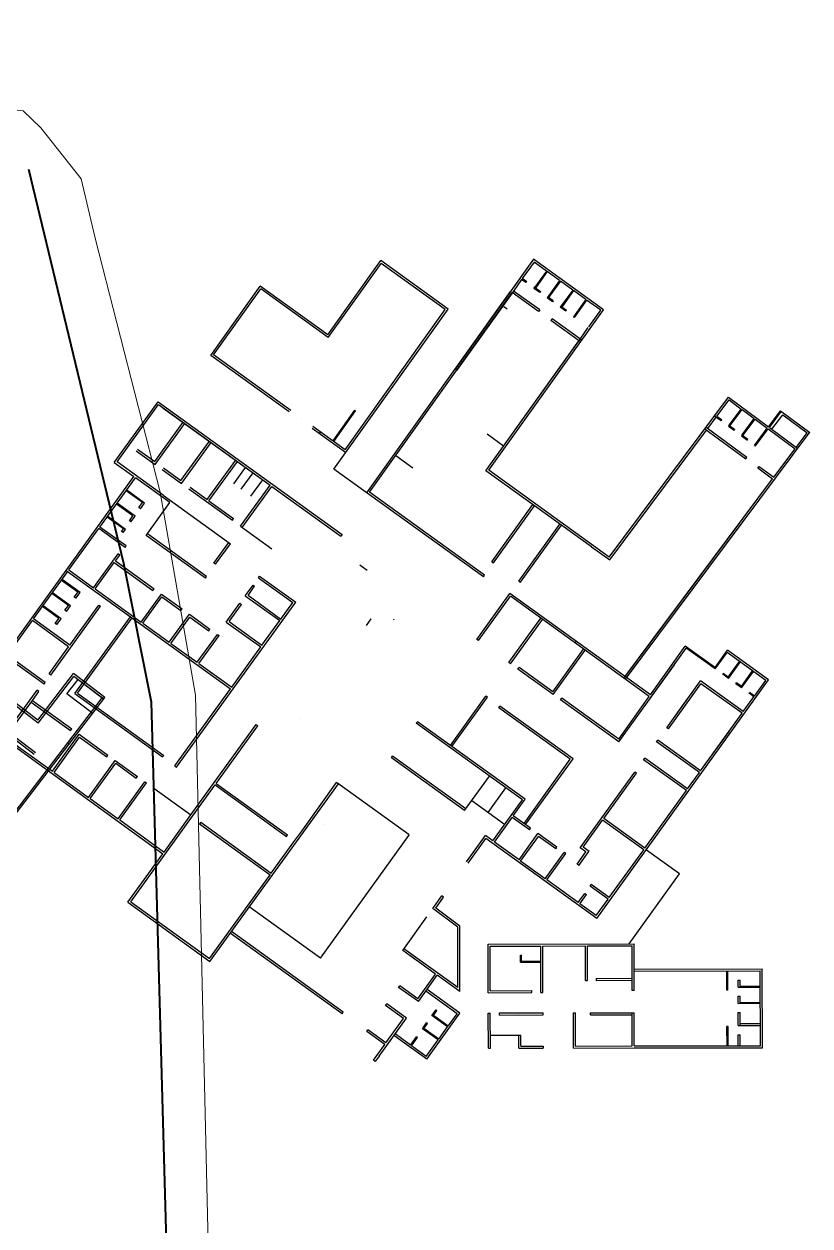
# Model space of a CAD drawing. Header units: metres. Extents: x 141303 to 146299, y 125960 to 127091.
# Drawn here: x 145105.2 to 145182.8, y 126056.8 to 126175.4 of the extents above; entities that cross this region are included whole.
import ezdxf

# ---------------------------------------------------------------- set-up
doc = ezdxf.new("R2010")
doc.units = ezdxf.units.M
doc.header["$MEASUREMENT"] = 0
doc.linetypes.add('ACAD_ISO04W100', pattern=[30, 24, -3, 0, -3])
for name, color, linetype, lineweight in [('NVMI_ROAD', 253, 'Continuous', 20), ('NVMI_SITEBOUNDARY', 255, 'ACAD_ISO04W100', 40), ('NVMI_WALL', 7, 'Continuous', 30)]:
    doc.layers.add(name, color=color, linetype=linetype, lineweight=lineweight)

msp = doc.modelspace()

# ---------------------------------------------------------------- linework, layer by layer
at = {"layer": 'NVMI_ROAD'}
msp.add_lwpolyline([(145085.00881, 126175.40027), (145084.66582, 126170.1022), (145088.07138, 126165.83342), (145100.87533, 126167.29351), (145105.10095, 126166.82052), (145106.85379, 126165.1565), (145110.83108, 126160.12891), (145112.22746, 126154.28129), (145118.63299, 126129.20496), (145122.12633, 126109.16263), (145124.76908, 125993.83555)], dxfattribs=at)
at = {"layer": 'NVMI_SITEBOUNDARY', "linetype": 'ByBlock'}
for p, q in [((145105.65017, 126161.08751), (145112.69134, 126131.85772)), ((145112.69134, 126131.85772), (145115.01592, 126122.20779)), ((145115.01592, 126122.20779), (145117.75448, 126108.49459)), ((145117.75448, 126108.49459), (145120.83396, 125997.71801))]:
    msp.add_line(p, q, dxfattribs=at)
at = {"layer": 'NVMI_WALL'}
for p, q in [((145135.1612, 126144.73993), (145140.39525, 126152.06154)), ((145135.20713, 126144.46028), (145140.44118, 126151.78189)), ((145147.04743, 126147.2668), (145140.39525, 126152.06154)), ((145146.76887, 126147.22105), (145140.44118, 126151.78189)), ((145155.47702, 126152.18038), (145147.71077, 126141.31663)), ((145155.52296, 126151.90074), (145154.35983, 126150.27371)), ((145162.37749, 126147.20669), (145155.47702, 126152.18038)), ((145156.73982, 126151.02365), (145155.52296, 126151.90074)), ((145156.73982, 126151.02365), (145155.51854, 126149.31528)), ((145156.82094, 126150.96518), (145155.65782, 126149.33815)), ((145158.03781, 126150.08809), (145156.82094, 126150.96518)), ((145123.62345, 126142.70053), (145128.50902, 126149.53466)), ((145135.1612, 126144.73993), (145128.50902, 126149.53466)), ((145154.19713, 126150.39002), (145147.71077, 126141.31663)), ((145154.30168, 126150.19236), (145153.48749, 126149.05344)), ((145154.72938, 126149.88408), (145154.30168, 126150.19236)), ((145154.81266, 126149.94732), (145154.35983, 126150.27371)), ((145154.79541, 126149.95976), (145154.72938, 126149.88408)), ((145155.51997, 126149.43751), (145155.50272, 126149.44995)), ((145156.09074, 126148.90285), (145155.51854, 126149.31528)), ((145156.15505, 126148.97976), (145155.65782, 126149.33815)), ((145158.03781, 126150.08809), (145156.81653, 126148.37972)), ((145158.11893, 126150.02962), (145156.95581, 126148.4026)), ((145159.33579, 126149.15253), (145158.11893, 126150.02962)), ((145123.90247, 126142.74692), (145128.55495, 126149.25502)), ((145135.20713, 126144.46028), (145128.55495, 126149.25502)), ((145139.00966, 126129.14514), (145153.20893, 126149.00769)), ((145139.28868, 126129.19153), (145153.37118, 126148.89074)), ((145153.48749, 126149.05344), (145147.87348, 126141.20032)), ((145155.96715, 126147.01963), (145153.37055, 126148.8912)), ((145156.08347, 126147.18233), (145153.48749, 126149.05344)), ((145156.17961, 126149.00914), (145156.09074, 126148.90285)), ((145157.34417, 126147.99941), (145156.81653, 126148.37972)), ((145157.40202, 126148.08097), (145156.95581, 126148.4026)), ((145159.33579, 126149.15253), (145158.11451, 126147.44416)), ((145159.33579, 126149.15253), (145158.17267, 126147.52551)), ((145159.41692, 126149.09406), (145158.25379, 126147.46704)), ((145160.63378, 126148.21698), (145159.4125, 126146.5086)), ((145160.63378, 126148.21698), (145159.41692, 126149.09406)), ((145160.7149, 126148.1585), (145159.49363, 126146.45013)), ((145162.09893, 126147.16093), (145160.7149, 126148.1585)), ((145135.76515, 126131.48467), (145147.04743, 126147.2668)), ((145136.88233, 126133.39134), (145146.76887, 126147.22105)), ((145151.05012, 126131.36148), (145162.37749, 126147.20669)), ((145152.2697, 126147.69385), (145152.25581, 126147.70387)), ((145152.88695, 126147.24896), (145152.54575, 126147.49488)), ((145156.08347, 126147.18233), (145155.96715, 126147.01963)), ((145157.40264, 126148.08185), (145157.34417, 126147.99941)), ((145158.64777, 126147.0598), (145158.11451, 126147.44416)), ((145158.72309, 126147.12878), (145158.25379, 126147.46704)), ((145158.70549, 126147.14073), (145158.64777, 126147.0598)), ((145160.9358, 126145.53391), (145162.09893, 126147.16093)), ((145157.30033, 126146.30524), (145157.18402, 126146.14254)), ((145160.10877, 126144.03445), (145157.18402, 126146.14254)), ((145160.22571, 126144.1967), (145157.30033, 126146.30524)), ((145159.49363, 126146.45013), (145159.4125, 126146.5086)), ((145139.28868, 126129.19153), (145150.33833, 126144.64826)), ((145160.06346, 126144.31364), (145160.87765, 126145.45256)), ((145161.04432, 126145.33243), (145161.0399, 126145.33561)), ((145161.10279, 126145.41355), (145161.09805, 126145.41696)), ((145149.46599, 126143.42799), (145149.46125, 126143.43141)), ((145149.46599, 126143.42799), (145149.46125, 126143.43141)), ((145150.77111, 126131.31509), (145160.06346, 126144.31364)), ((145150.77156, 126131.31572), (145159.94715, 126144.15094)), ((145131.36194, 126137.12377), (145123.6239, 126142.70116)), ((145131.52025, 126137.2562), (145123.90247, 126142.74692)), ((145149.40783, 126143.34664), (145149.40278, 126143.35029)), ((145148.47734, 126142.04502), (145148.46723, 126142.05231)), ((145148.53549, 126142.12637), (145148.5257, 126142.13343)), ((145141.56009, 126139.88122), (145141.53482, 126139.89944)), ((145141.67703, 126140.04347), (145141.65113, 126140.06214)), ((145114.09418, 126132.14375), (145118.41785, 126138.12372)), ((145114.37343, 126132.18864), (145118.46291, 126137.8447)), ((145118.41785, 126138.12372), (145136.58907, 126125.02634)), ((145118.46291, 126137.8447), (145129.49573, 126129.89251)), ((145118.94104, 126137.50008), (145129.49573, 126129.89251)), ((145162.94192, 126122.79015), (145174.72354, 126138.57952)), ((145173.56861, 126136.69729), (145174.76469, 126138.30024)), ((145174.59235, 126138.42779), (145174.60393, 126138.41922)), ((145174.71133, 126138.58855), (145178.67272, 126135.65661)), ((145174.76469, 126138.30024), (145175.97039, 126137.40787)), ((145132.61546, 126136.4668), (145132.61441, 126136.46756)), ((145135.68731, 126134.2727), (145137.83909, 126137.2827)), ((145135.76866, 126134.21455), (145137.92044, 126137.22454)), ((145137.92044, 126137.22454), (145137.83909, 126137.2827)), ((145172.67155, 126135.49508), (145173.50881, 126136.61714)), ((145173.34304, 126136.73983), (145173.98016, 126136.26827)), ((145173.40253, 126136.82021), (145173.40785, 126136.81627)), ((145173.56861, 126136.69729), (145174.03913, 126136.34904)), ((145174.03913, 126136.34904), (145173.98016, 126136.26827)), ((145174.77431, 126135.80492), (145175.97039, 126137.40787)), ((145174.85469, 126135.74542), (145176.05077, 126137.34837)), ((145176.05077, 126137.34837), (145177.25646, 126136.456)), ((145176.06038, 126134.85305), (145177.25646, 126136.456)), ((145176.14076, 126134.79356), (145177.33684, 126136.39651)), ((145177.33684, 126136.39651), (145178.54254, 126135.50414)), ((145178.67272, 126135.65661), (145179.85777, 126137.24478)), ((145178.7531, 126135.59712), (145179.93815, 126137.18529)), ((145178.99506, 126135.40962), (145180.06455, 126136.84292)), ((145179.85777, 126137.24478), (145182.75005, 126135.10412)), ((145180.06455, 126136.84292), (145182.47594, 126135.05817)), ((145118.09357, 126132.2137), (145120.9058, 126136.10324)), ((145118.13846, 126131.93444), (145121.06788, 126135.98606)), ((145121.62673, 126135.56429), (145121.63514, 126135.57592)), ((145136.92827, 126133.11169), (145133.63097, 126135.48831)), ((145136.88233, 126133.39134), (145133.70824, 126135.67915)), ((145134.3255, 126134.97331), (145134.44861, 126135.14551)), ((145162.99673, 126122.52918), (145172.55194, 126135.33478)), ((145164.55742, 126110.73188), (145182.74574, 126135.10731)), ((145172.39118, 126135.45376), (145176.41017, 126132.47919)), ((145172.51016, 126135.61452), (145176.52978, 126132.63948)), ((145174.77431, 126135.80492), (145174.7145, 126135.72477)), ((145174.7145, 126135.72477), (145175.28018, 126135.30609)), ((145174.72298, 126135.8429), (145174.77431, 126135.80492)), ((145174.85469, 126135.74542), (145175.3283, 126135.39489)), ((145175.3283, 126135.39489), (145175.26879, 126135.31452)), ((145177.28666, 126133.82104), (145178.54254, 126135.50414)), ((145177.36704, 126133.76155), (145178.62292, 126135.44465)), ((145178.62292, 126135.44465), (145181.28032, 126133.47782)), ((145178.7531, 126135.59712), (145181.56069, 126133.51913)), ((145120.68675, 126130.33876), (145123.49899, 126134.2283)), ((145120.73164, 126130.0595), (145123.66106, 126134.11112)), ((145152.51624, 126133.75626), (145150.89376, 126134.92571)), ((145176.06038, 126134.85305), (145176.00058, 126134.7729)), ((145176.00058, 126134.7729), (145176.58005, 126134.34402)), ((145176.01068, 126134.88983), (145176.06038, 126134.85305)), ((145176.14076, 126134.79356), (145176.62743, 126134.43336)), ((145176.62743, 126134.43336), (145176.56357, 126134.35755)), ((145177.31055, 126133.92777), (145177.34646, 126133.90119)), ((145181.39947, 126133.61552), (145182.47594, 126135.05817)), ((145116.2746, 126133.28205), (145118.13846, 126131.93444)), ((145116.39179, 126133.44413), (145118.09357, 126132.2137)), ((145124.38494, 126133.57625), (145124.3904, 126133.58379)), ((145135.8732, 126133.8712), (145135.87366, 126133.87183)), ((145143.57059, 126131.57526), (145141.88336, 126132.79138)), ((145177.28666, 126133.82104), (145177.36704, 126133.76155)), ((145179.18718, 126130.67266), (145181.28032, 126133.47782)), ((145114.09418, 126132.14375), (145116.03907, 126130.73755)), ((145118.91151, 126128.9075), (145114.37343, 126132.18864)), ((145118.95765, 126131.58894), (145120.68675, 126130.33876)), ((145123.27993, 126128.46382), (145126.09217, 126132.35337)), ((145123.27993, 126128.46382), (145126.09217, 126132.35337)), ((145123.44201, 126128.34664), (145126.25425, 126132.23618)), ((145125.89018, 126130.02593), (145127.06462, 126131.65026)), ((145176.41017, 126132.47919), (145176.52978, 126132.63948)), ((145177.61237, 126131.58213), (145177.73548, 126131.74711)), ((145177.61587, 126131.58681), (145179.06757, 126130.51236)), ((145177.73548, 126131.74711), (145179.18718, 126130.67266)), ((145109.34954, 126121.48542), (145116.03907, 126130.73755)), ((145112.68943, 126125.7634), (145116.20494, 126130.62562)), ((145119.59481, 126128.17466), (145116.20494, 126130.62562)), ((145117.812, 126129.46368), (145116.20494, 126130.62562)), ((145118.84047, 126131.42687), (145120.73164, 126130.0595)), ((145126.62029, 126129.49968), (145127.79395, 126131.12294)), ((145127.59378, 126128.79802), (145128.76639, 126130.41984)), ((145150.52975, 126120.84269), (145135.76515, 126131.48467)), ((145140.29018, 126130.93504), (145140.28955, 126130.9355)), ((145161.1996, 126123.79944), (145150.77156, 126131.31572)), ((145162.94192, 126122.79015), (145151.05012, 126131.36148)), ((145164.39443, 126110.84787), (145179.06757, 126130.51236)), ((145116.87645, 126128.1657), (145115.26748, 126129.32903)), ((145117.09699, 126128.12964), (145115.32607, 126129.41007)), ((145121.46097, 126129.53218), (145125.75594, 126126.42681)), ((145121.57816, 126129.69425), (145123.27993, 126128.46382)), ((145126.56631, 126125.84089), (145129.49573, 126129.89251)), ((145126.72838, 126125.72371), (145129.65798, 126129.77557)), ((145129.65798, 126129.77557), (145136.47212, 126124.86409)), ((145137.38265, 126130.30825), (145137.38763, 126130.31522)), ((145150.64606, 126121.0054), (145139.28868, 126129.19153)), ((145115.94089, 126126.86773), (145114.33001, 126128.03244)), ((145116.16144, 126126.83167), (145114.3886, 126128.11348)), ((145116.52561, 126127.67896), (145116.87645, 126128.1657)), ((145116.68769, 126127.56178), (145117.09699, 126128.12964)), ((145117.25593, 126124.92972), (145119.59654, 126128.17706)), ((145118.91151, 126128.9075), (145125.55654, 126124.10297)), ((145123.44201, 126128.34664), (145125.87312, 126126.58888)), ((145151.3557, 126122.34198), (145155.39027, 126127.98571)), ((145115.22589, 126125.53369), (145113.45113, 126126.81688)), ((145115.59006, 126126.38098), (145115.94089, 126126.86773)), ((145115.75214, 126126.2638), (145116.16144, 126126.83167)), ((145116.68877, 126127.561), (145116.52561, 126127.67896)), ((145127.44501, 126127.05621), (145127.44921, 126127.05319)), ((145132.57843, 126127.67057), (145136.47212, 126124.86409)), ((145151.5184, 126122.22567), (145155.55297, 126127.86939)), ((145109.62897, 126121.53055), (145112.57225, 126125.60133)), ((145115.16544, 126123.72639), (145112.57225, 126125.60133)), ((145115.27033, 126123.89735), (145112.68943, 126125.7634)), ((145115.00534, 126125.56975), (145113.39254, 126126.73585)), ((145115.75322, 126126.26302), (145115.59006, 126126.38098)), ((145125.75594, 126126.42681), (145125.87312, 126126.58888)), ((145126.56631, 126125.84089), (145129.64571, 126123.6144)), ((145143.43069, 126126.20557), (145143.43092, 126126.2059)), ((145154.02129, 126120.42563), (145158.07589, 126126.05094)), ((145154.18354, 126120.30868), (145158.23813, 126125.93399)), ((145164.4664, 126110.94433), (145175.82917, 126126.17236)), ((145114.82993, 126125.32638), (145115.00534, 126125.56975)), ((145114.992, 126125.20919), (145114.82993, 126125.32638)), ((145114.992, 126125.20919), (145115.22589, 126125.53369)), ((145123.09949, 126120.70468), (145117.25593, 126124.92972)), ((145123.21668, 126120.86675), (145117.37288, 126125.09196)), ((145136.58907, 126125.02634), (145136.47212, 126124.86409)), ((145115.16544, 126123.72639), (145115.2714, 126123.87295)), ((145123.93348, 126122.19949), (145125.39447, 126124.22015)), ((145124.09555, 126122.08231), (145125.55654, 126124.10297)), ((145161.1996, 126123.79944), (145162.99673, 126122.52918)), ((145112.06268, 126119.77639), (145114.47604, 126123.11424)), ((145112.22493, 126119.65944), (145114.09987, 126122.25263)), ((145114.09987, 126122.25263), (145117.91268, 126119.50445)), ((145114.21681, 126122.41488), (145118.02986, 126119.66652)), ((145114.21705, 126122.4147), (145114.63811, 126122.99706)), ((145114.63811, 126122.99706), (145114.47604, 126123.11424)), ((145124.09555, 126122.08231), (145123.93348, 126122.19949)), ((145147.71744, 126123.099), (145147.72559, 126123.1104)), ((145148.9377, 126122.22667), (145148.94245, 126122.23332)), ((145149.01905, 126122.16851), (145149.02358, 126122.17484)), ((145151.3557, 126122.34198), (145151.5184, 126122.22567)), ((145099.37328, 126107.64442), (145109.34954, 126121.48542)), ((145106.13916, 126116.68931), (145109.51179, 126121.36847)), ((145109.34954, 126121.48542), (145125.57427, 126109.79102)), ((145109.62897, 126121.53055), (145112.06268, 126119.77639)), ((145123.09949, 126120.70468), (145123.21668, 126120.86675)), ((145128.31923, 126120.75574), (145128.43641, 126120.91781)), ((145128.43641, 126120.91781), (145132.00585, 126118.34504)), ((145139.07041, 126121.45965), (145138.34389, 126121.98331)), ((145150.15796, 126121.35433), (145150.15932, 126121.35623)), ((145150.52975, 126120.84269), (145150.64606, 126121.0054)), ((145110.50809, 126119.33029), (145108.89298, 126120.49805)), ((145110.72863, 126119.29423), (145108.95157, 126120.57909)), ((145112.22493, 126119.65944), (145116.76785, 126116.38501)), ((145117.91268, 126119.50445), (145118.03064, 126119.6676)), ((145127.0302, 126118.97292), (145127.7919, 126120.0264)), ((145127.71978, 126119.58531), (145127.95415, 126119.90946)), ((145127.7919, 126120.0264), (145127.95415, 126119.90946)), ((145128.31923, 126120.75574), (145131.71814, 126118.30588)), ((145154.02129, 126120.42563), (145154.18354, 126120.30868)), ((145109.57253, 126118.03231), (145107.95551, 126119.20146)), ((145109.79308, 126117.99625), (145108.0141, 126119.2825)), ((145110.14419, 126118.82541), (145110.56656, 126119.41141)), ((145110.32041, 126118.72558), (145110.15725, 126118.84354)), ((145110.31933, 126118.72636), (145110.72863, 126119.29423)), ((145112.90494, 126118.89318), (145112.92153, 126118.91619)), ((145116.76785, 126116.38501), (145118.75998, 126119.14027)), ((145116.9301, 126116.26807), (145118.80504, 126118.86125)), ((145118.75998, 126119.14027), (145120.78807, 126117.67847)), ((145118.80504, 126118.86125), (145120.67088, 126117.5164)), ((145127.0302, 126118.97292), (145130.43176, 126116.52116)), ((145127.3058, 126119.02082), (145130.5487, 126116.68341)), ((145127.30964, 126119.01805), (145127.71978, 126119.58531)), ((145131.8436, 126118.46199), (145131.84378, 126118.46223)), ((145149.8679, 126114.66323), (145153.14233, 126119.20615)), ((145150.03205, 126114.54893), (145153.18763, 126118.92696)), ((145167.01382, 126109.2079), (145153.14233, 126119.20615)), ((145166.89751, 126109.0452), (145153.18763, 126118.92696)), ((145108.63698, 126116.73433), (145107.01804, 126117.90487)), ((145108.85753, 126116.69827), (145107.07663, 126117.9859)), ((145107.82669, 126111.15017), (145112.73362, 126117.93683)), ((145109.2217, 126117.54556), (145109.57253, 126118.03231)), ((145109.38485, 126117.4276), (145109.2217, 126117.54556)), ((145109.38378, 126117.42838), (145109.79308, 126117.99625)), ((145109.71533, 126114.10365), (145112.57246, 126118.053)), ((145112.57246, 126118.053), (145112.7347, 126117.93605)), ((145120.23974, 126102.07161), (145132.00585, 126118.34504)), ((145120.67088, 126117.5164), (145120.78885, 126117.67955)), ((145125.15526, 126116.37973), (145126.50288, 126118.24359)), ((145125.4347, 126116.42486), (145126.66512, 126118.12664)), ((145126.50288, 126118.24359), (145126.66512, 126118.12664)), ((145130.5487, 126116.68341), (145131.71814, 126118.30588)), ((145106.5581, 126106.70119), (145093.41786, 126116.71941)), ((145106.5955, 126106.42117), (145093.45255, 126116.44146)), ((145103.56639, 126113.11987), (145106.02222, 126116.52706)), ((145109.59815, 126113.94157), (145106.02222, 126116.52706)), ((145109.71533, 126114.10365), (145106.13916, 126116.68931)), ((145108.28615, 126116.24759), (145108.63698, 126116.73433)), ((145108.44822, 126116.1304), (145108.28615, 126116.24759)), ((145108.44822, 126116.1304), (145108.85753, 126116.69827)), ((145110.20861, 126109.32437), (145115.69076, 126116.90661)), ((145110.48787, 126109.36926), (145115.85284, 126116.78943)), ((145116.9301, 126116.26807), (145119.52606, 126114.39696)), ((145119.52606, 126114.39696), (145121.51818, 126117.15222)), ((145119.6883, 126114.28002), (145121.56325, 126116.87321)), ((145121.51818, 126117.15222), (145123.54627, 126115.69042)), ((145121.56325, 126116.87321), (145123.42909, 126115.52835)), ((145125.15526, 126116.37973), (145128.56066, 126113.92521)), ((145125.4347, 126116.42486), (145128.6776, 126114.08745)), ((145128.6776, 126114.08745), (145130.43176, 126116.52116)), ((145138.98607, 126116.05217), (145139.45844, 126116.7055)), ((145141.72774, 126116.5995), (145141.65471, 126116.65213)), ((145153.03798, 126112.38232), (145156.19356, 126116.76035)), ((145153.20023, 126112.26538), (145156.35581, 126116.64341)), ((145122.28426, 126112.40891), (145124.27639, 126115.16418)), ((145122.44651, 126112.29197), (145124.43863, 126115.04723)), ((145123.42909, 126115.52835), (145123.54705, 126115.6915)), ((145124.27639, 126115.16418), (145124.43863, 126115.04723)), ((145106.20055, 126103.32708), (145091.77337, 126114.32647)), ((145106.32233, 126103.48573), (145091.89776, 126114.48314)), ((145107.66462, 126111.26735), (145109.59815, 126113.94157)), ((145119.6883, 126114.28002), (145122.28426, 126112.40891)), ((145125.6917, 126109.95292), (145128.56066, 126113.92521)), ((145150.03205, 126114.54893), (145149.8698, 126114.66587)), ((145157.37335, 126109.50403), (145160.41199, 126113.71981)), ((145159.59571, 126114.30816), (145159.71203, 126114.47087)), ((145159.59571, 126114.30816), (145159.71203, 126114.47087)), ((145167.01382, 126109.2079), (145170.44665, 126114.00989)), ((145167.05976, 126108.92826), (145170.55074, 126113.81159)), ((145173.46749, 126111.83253), (145170.44665, 126114.00989)), ((145173.40902, 126111.75141), (145170.55074, 126113.81159)), ((145107.18218, 126110.25876), (145103.44945, 126112.95762)), ((145107.29937, 126110.42083), (145103.56639, 126113.11987)), ((145121.29219, 126112.87744), (145121.30879, 126112.90039)), ((145157.41866, 126109.22484), (145160.57423, 126113.60287)), ((145173.38637, 126111.891), (145174.61428, 126113.5946)), ((145173.40902, 126111.75141), (145174.57846, 126113.37388)), ((145178.39127, 126110.6257), (145174.57846, 126113.37388)), ((145178.67046, 126110.671), (145174.61428, 126113.5946)), ((145122.44651, 126112.29197), (145125.6917, 126109.95292)), ((145153.20023, 126112.26538), (145153.03798, 126112.38232)), ((145153.93034, 126111.73913), (145154.04729, 126111.90138)), ((145157.41866, 126109.22484), (145153.93034, 126111.73913)), ((145157.37335, 126109.50403), (145154.04729, 126111.90138)), ((145163.90418, 126104.55023), (145169.39864, 126112.1732)), ((145173.40902, 126111.75141), (145173.0034, 126112.04377)), ((145173.46749, 126111.83253), (145173.06188, 126112.12489)), ((145174.68435, 126110.95545), (145175.79531, 126112.4968)), ((145174.707, 126110.81585), (145175.87644, 126112.43833)), ((145175.98233, 126110.0199), (145177.09329, 126111.56125)), ((145176.00498, 126109.8803), (145177.17442, 126111.50277)), ((145106.5581, 126106.70119), (145110.08597, 126111.30552)), ((145106.5955, 126106.42117), (145110.12308, 126111.02512)), ((145107.18218, 126110.25876), (145107.29937, 126110.42083)), ((145107.82669, 126111.15017), (145107.66462, 126111.26735)), ((145109.42594, 126109.29316), (145110.52508, 126110.72768)), ((145113.1873, 126108.94044), (145110.08568, 126111.30514)), ((145113.06565, 126108.78168), (145110.12308, 126111.02512)), ((145113.05491, 126108.78987), (145110.12308, 126111.02512)), ((145110.44852, 126110.60632), (145110.45582, 126110.61544)), ((145124.21264, 126110.77244), (145124.22612, 126110.79109)), ((145124.35742, 126110.6681), (145124.35872, 126110.66989)), ((145161.71198, 126087.14291), (145178.67046, 126110.671)), ((145168.61639, 126105.95725), (145171.77387, 126110.33792)), ((145168.77863, 126105.8403), (145171.99459, 126110.3021)), ((145171.77387, 126110.33792), (145171.95416, 126110.58806)), ((145171.77387, 126110.33792), (145171.95416, 126110.58806)), ((145176.16771, 126107.54075), (145171.94929, 126110.58129)), ((145176.05077, 126107.3785), (145171.99459, 126110.3021)), ((145174.13913, 126111.22516), (145174.19761, 126111.30628)), ((145174.707, 126110.81585), (145174.13913, 126111.22516)), ((145174.707, 126110.81585), (145174.13913, 126111.22516)), ((145174.68435, 126110.95545), (145174.19761, 126111.30628)), ((145174.68435, 126110.95545), (145174.19761, 126111.30628)), ((145175.43711, 126110.28961), (145175.49558, 126110.37073)), ((145176.00498, 126109.8803), (145175.43711, 126110.28961)), ((145176.00498, 126109.8803), (145175.43711, 126110.28961)), ((145175.98233, 126110.0199), (145175.49558, 126110.37073)), ((145175.98233, 126110.0199), (145175.49558, 126110.37073)), ((145177.2803, 126109.08435), (145178.39127, 126110.6257)), ((145103.21518, 126105.11343), (145106.49278, 126109.64661)), ((145106.01974, 126108.65102), (145106.65486, 126109.52943)), ((145106.65486, 126109.52943), (145106.49278, 126109.64661)), ((145111.97432, 126107.35025), (145109.42594, 126109.29316)), ((145110.20861, 126109.32437), (145118.86211, 126103.06767)), ((145110.48787, 126109.36926), (145118.9793, 126103.22974)), ((145120.07767, 126102.18879), (145125.57427, 126109.79102)), ((145147.26565, 126104.212), (145150.77396, 126109.07941)), ((145150.93621, 126108.96247), (145150.77396, 126109.07941)), ((145163.87529, 126104.81759), (145166.89751, 126109.0452)), ((145176.16771, 126107.54075), (145177.22183, 126109.00322)), ((145176.73509, 126109.35406), (145176.79356, 126109.43518)), ((145177.22183, 126109.00322), (145176.73509, 126109.35406)), ((145177.22183, 126109.00322), (145176.73509, 126109.35406)), ((145177.2803, 126109.08435), (145176.79356, 126109.43518)), ((145102.79395, 126095.70498), (145112.90643, 126108.90308)), ((145102.9527, 126095.58333), (145113.1873, 126108.94044)), ((145103.37725, 126104.99625), (145106.01974, 126108.65102)), ((145105.90256, 126108.48894), (145106.95604, 126107.72725)), ((145105.90256, 126108.48894), (145109.79234, 126105.67653)), ((145106.01974, 126108.65102), (145109.90952, 126105.83861)), ((145147.42789, 126104.09505), (145150.93621, 126108.96247)), ((145152.03612, 126107.92314), (145152.15306, 126108.08539)), ((145159.09387, 126102.83608), (145152.03612, 126107.92314)), ((145159.37306, 126102.88138), (145152.15306, 126108.08539)), ((145158.14877, 126108.69859), (145158.26571, 126108.86084)), ((145163.90418, 126104.55023), (145158.14877, 126108.69859)), ((145160.78054, 126107.04821), (145158.26571, 126108.86084)), ((145168.61639, 126105.95725), (145170.6629, 126108.79657)), ((145168.61639, 126105.95725), (145170.6629, 126108.79657)), ((145099.37328, 126107.64442), (145118.90021, 126093.52595)), ((145132.35988, 126106.88763), (145132.36334, 126106.89242)), ((145163.87529, 126104.81759), (145160.78054, 126107.04821)), ((145165.73692, 126107.42037), (145165.73566, 126107.42128)), ((145171.95773, 126101.69985), (145176.05077, 126107.3785)), ((145171.95773, 126101.69985), (145176.05077, 126107.3785)), ((145109.79234, 126105.67653), (145109.90952, 126105.83861)), ((145121.65989, 126097.34279), (145128.10823, 126106.26135)), ((145124.16529, 126100.46661), (145128.27048, 126106.1444)), ((145128.10823, 126106.26135), (145128.27048, 126106.1444)), ((145144.0207, 126106.55087), (145143.90376, 126106.38863)), ((145154.36867, 126098.84577), (145143.90376, 126106.38863)), ((145154.64786, 126098.89107), (145144.0207, 126106.55087)), ((145168.77863, 126105.8403), (145168.61639, 126105.95725)), ((145171.95773, 126101.69985), (145174.76439, 126105.59378)), ((145171.95773, 126101.69985), (145174.76439, 126105.59378)), ((145103.37725, 126104.99625), (145107.99636, 126101.65651)), ((145107.99636, 126101.65651), (145110.63885, 126105.31128)), ((145108.15844, 126101.53933), (145110.68374, 126105.03202)), ((145109.65965, 126104.33653), (145109.50049, 126104.45788)), ((145110.63885, 126105.31128), (145113.47515, 126103.26057)), ((145110.68374, 126105.03202), (145113.35797, 126103.09849)), ((145167.62236, 126104.57815), (145167.73931, 126104.74039)), ((145167.62236, 126104.57815), (145167.73931, 126104.74039)), ((145167.62236, 126104.57815), (145167.73931, 126104.74039)), ((145171.84079, 126101.5376), (145167.62236, 126104.57815)), ((145171.95773, 126101.69985), (145167.73931, 126104.74039)), ((145113.35797, 126103.09849), (145113.47515, 126103.26057)), ((145118.86211, 126103.06767), (145118.9793, 126103.22974)), ((145141.44794, 126102.98143), (145141.56489, 126103.14368)), ((145148.78488, 126097.93968), (145141.56488, 126103.14368)), ((145111.56199, 126099.07847), (145114.20448, 126102.73324)), ((145111.72407, 126098.96129), (145114.24937, 126102.45398)), ((145114.20448, 126102.73324), (145116.39248, 126101.15126)), ((145114.24937, 126102.45398), (145116.2753, 126100.98919)), ((145120.07767, 126102.18879), (145120.23974, 126102.07161)), ((145148.66794, 126097.77743), (145141.44794, 126102.98144)), ((145154.53306, 126096.50844), (145159.09387, 126102.83608)), ((145154.69531, 126096.3915), (145159.37306, 126102.88138)), ((145166.33598, 126102.79343), (145166.45293, 126102.95567)), ((145166.33598, 126102.79343), (145166.45293, 126102.95567)), ((145166.33598, 126102.79343), (145166.45293, 126102.95567)), ((145170.55441, 126099.75289), (145166.33598, 126102.79343)), ((145170.67135, 126099.91513), (145166.45293, 126102.95567)), ((145108.15844, 126101.53933), (145111.56199, 126099.07847)), ((145116.2753, 126100.98919), (145116.39248, 126101.15126)), ((145148.66794, 126097.77743), (145151.12376, 126101.18462)), ((145160.07948, 126094.11321), (145165.4589, 126101.57657)), ((145160.07948, 126094.11321), (145165.4589, 126101.57657)), ((145160.07948, 126094.11321), (145165.4589, 126101.57657)), ((145162.40519, 126096.99783), (145165.62115, 126101.45963)), ((145165.62115, 126101.45963), (145165.4589, 126101.57657)), ((145170.67135, 126099.91513), (145171.84079, 126101.5376)), ((145170.67135, 126099.91513), (145171.84079, 126101.5376)), ((145170.67135, 126099.91513), (145171.84079, 126101.5376)), ((145114.47932, 126096.96917), (145117.12182, 126100.62394)), ((145114.6414, 126096.85198), (145117.28924, 126100.51415)), ((145117.12182, 126100.62394), (145117.28389, 126100.50675)), ((145118.01322, 126099.97943), (145118.01857, 126099.98682)), ((145118.01322, 126099.97943), (145121.65989, 126097.34279)), ((145121.82196, 126097.22561), (145124.04811, 126100.30454)), ((145123.5401, 126082.88984), (145136.21404, 126100.41887)), ((145124.04811, 126100.30454), (145131.09178, 126095.21178)), ((145124.16529, 126100.46661), (145131.20896, 126095.37386)), ((145132.5957, 126095.75577), (145136.02608, 126100.55435)), ((145143.21375, 126095.37365), (145136.02608, 126100.55435)), ((145143.21375, 126095.37365), (145136.02608, 126100.55435)), ((145143.21375, 126095.37365), (145136.02608, 126100.55435)), ((145143.21375, 126095.37365), (145136.02608, 126100.55435)), ((145150.99204, 126097.5815), (145152.7462, 126100.01521)), ((145166.46137, 126094.07424), (145170.55441, 126099.75289)), ((145166.46137, 126094.07424), (145170.55441, 126099.75289)), ((145166.46137, 126094.07424), (145170.55441, 126099.75289)), ((145111.72407, 126098.96129), (145114.47932, 126096.96917)), ((145152.61451, 126096.41206), (145149.3696, 126098.75092)), ((145151.44508, 126094.78959), (145154.36867, 126098.84577)), ((145153.47842, 126097.2686), (145154.64786, 126098.89107)), ((145115.72221, 126088.78918), (145121.81161, 126097.21129)), ((145119.0174, 126093.68802), (145121.65989, 126097.34279)), ((145134.2814, 126098.11381), (145134.27193, 126098.12064)), ((145151.60732, 126094.67264), (145153.36148, 126097.10635)), ((145155.0651, 126095.87842), (145153.36148, 126097.10635)), ((145155.18205, 126096.04067), (145153.47842, 126097.2686)), ((145114.6414, 126096.85198), (145119.0174, 126093.68802)), ((145122.63209, 126096.64249), (145122.51515, 126096.47762)), ((145122.51515, 126096.47762), (145129.47778, 126091.44346)), ((145122.63233, 126096.63969), (145129.59497, 126091.60553)), ((145134.88119, 126096.4263), (145134.87639, 126096.42976)), ((145152.61451, 126096.41206), (145151.90128, 126096.92614)), ((145155.0651, 126095.87842), (145155.18205, 126096.04067)), ((145160.35868, 126094.15851), (145162.28825, 126096.83559)), ((145166.34443, 126093.91199), (145162.28825, 126096.83559)), ((145166.46137, 126094.07424), (145162.40519, 126096.99783)), ((145131.09178, 126095.21178), (145131.20896, 126095.37386)), ((145131.82111, 126094.68446), (145132.5957, 126095.75577)), ((145134.44296, 126083.20511, 310.93503), (145143.16802, 126095.3102, 310.93503)), ((145143.16802, 126095.3102, 310.93503), (145143.21375, 126095.37365, 310.93503)), ((145148.86074, 126092.70772), (145150.73184, 126095.30367)), ((145149.02298, 126092.59078), (145150.77714, 126095.02448)), ((145151.44508, 126094.78959), (145150.73184, 126095.30367)), ((145161.71198, 126087.14291), (145150.77714, 126095.02448)), ((145154.04106, 126092.91847), (145155.91216, 126095.51442)), ((145154.2033, 126092.80152), (145155.95746, 126095.23523)), ((145157.778, 126094.16957), (145155.91216, 126095.51442)), ((145157.66106, 126094.00732), (145155.95746, 126095.23523)), ((145129.59497, 126091.60553), (145131.82111, 126094.68446)), ((145131.33631, 126094.04778), (145131.35238, 126094.03616)), ((145154.04106, 126092.91847), (145151.60732, 126094.67264)), ((145156.63701, 126091.04736), (145158.50811, 126093.64332)), ((145157.66106, 126094.00732), (145157.778, 126094.16957)), ((145158.67036, 126093.52637), (145158.50811, 126093.64332)), ((145159.77027, 126092.48705), (145160.64735, 126093.7039)), ((145159.93252, 126092.3701), (145160.92048, 126093.7408)), ((145160.64735, 126093.7039), (145160.07948, 126094.11321)), ((145160.95947, 126093.72547), (145160.35868, 126094.15851)), ((145162.95306, 126089.20682), (145166.34443, 126093.91199)), ((145162.95306, 126089.20682), (145166.34443, 126093.91199)), ((145162.95306, 126089.20682), (145166.34443, 126093.91199)), ((145169.87565, 126091.53787), (145166.63071, 126093.87675)), ((145115.44295, 126088.74429), (145118.90021, 126093.52595)), ((145156.63701, 126091.04736), (145154.2033, 126092.80152)), ((145156.79926, 126090.93042), (145158.67036, 126093.52637)), ((145159.93252, 126092.3701), (145159.77027, 126092.48705)), ((145123.49521, 126083.1691), (145129.47778, 126091.44346)), ((145164.89649, 126084.62982), (145169.87565, 126091.53787)), ((145159.88195, 126088.70849), (145156.79926, 126090.93042)), ((145161.05139, 126090.33096), (145161.16834, 126090.49321)), ((145162.83611, 126089.04458), (145161.05139, 126090.33096)), ((145162.95306, 126089.20682), (145161.16834, 126090.49321)), ((145145.54325, 126088.10507), (145146.44046, 126089.34985)), ((145145.82038, 126088.14751), (145146.60271, 126089.2329)), ((145146.60271, 126089.2329), (145146.44046, 126089.34985)), ((145159.88195, 126088.70849), (145160.52515, 126089.60085)), ((145160.0442, 126088.59154), (145160.68739, 126089.4839)), ((145160.52515, 126089.60085), (145160.68739, 126089.4839)), ((145161.66667, 126087.4221), (145162.83611, 126089.04458)), ((145161.66667, 126087.4221), (145162.83611, 126089.04458)), ((145161.66667, 126087.4221), (145162.83611, 126089.04458)), ((145115.44295, 126088.74429), (145123.5401, 126082.88984)), ((145115.72221, 126088.78918), (145123.49521, 126083.1691)), ((145127.062, 126088.11764), (145127.06931, 126088.11236)), ((145127.26301, 126088.38025), (145127.25529, 126088.38581)), ((145134.44296, 126083.20511), (145127.42526, 126088.26331)), ((145147.99146, 126086.27337), (145145.54325, 126088.10507)), ((145148.19124, 126086.37368), (145145.82038, 126088.14751)), ((145161.66667, 126087.4221), (145160.0442, 126088.59154)), ((145142.57064, 126083.98088), (145144.95844, 126087.2937)), ((145125.143, 126085.44812), (145125.13963, 126085.45055)), ((145136.57924, 126077.72073), (145125.55415, 126085.66735)), ((145136.69619, 126077.88298), (145125.6711, 126085.8296)), ((145148.00436, 126080.31092), (145147.99146, 126086.27337)), ((145148.20521, 126079.91961), (145148.19124, 126086.37368)), ((145148.00436, 126080.31092), (145142.68758, 126084.14313)), ((145150.99509, 126084.59974), (145165.39505, 126084.6309)), ((145150.99509, 126084.59974), (145165.39505, 126084.6309)), ((145151.00547, 126079.79975), (145150.99509, 126084.59974)), ((145151.19552, 126084.40017), (145156.19551, 126084.41099)), ((145151.20504, 126080.00018), (145151.19552, 126084.40017)), ((145156.20546, 126079.811), (145156.19551, 126084.41099)), ((145156.39551, 126084.41142), (145160.5955, 126084.42051)), ((145156.40546, 126079.81143), (145156.39551, 126084.41142)), ((145160.60286, 126081.02052), (145160.5955, 126084.42051)), ((145160.7955, 126084.42094), (145165.19549, 126084.43046)), ((145160.80285, 126081.02095), (145160.7955, 126084.42094)), ((145165.20501, 126080.03047), (145165.19549, 126084.43046)), ((145165.40501, 126080.03091), (145165.39505, 126084.6309)), ((145144.03086, 126082.92838), (145142.57064, 126083.98088)), ((145145.81558, 126081.642), (145143.37455, 126083.40144)), ((145154.19746, 126083.50667), (145154.29746, 126083.50688)), ((145154.19898, 126082.80667), (145154.19746, 126083.50667)), ((145154.19876, 126082.90667), (145156.19875, 126082.91099)), ((145154.29876, 126082.90688), (145154.29746, 126083.50688)), ((145154.19898, 126082.80667), (145156.19897, 126082.81099)), ((145165.40046, 126082.1309), (145178.05043, 126082.15827)), ((145165.4009, 126081.9309), (145177.85087, 126081.95784)), ((145174.55499, 126080.0507), (145174.55088, 126081.9507)), ((145174.65499, 126080.05092), (145174.65087, 126081.95092)), ((145177.86684, 126074.57656), (145177.85087, 126081.95784)), ((145178.06727, 126074.37699), (145178.05043, 126082.15827)), ((145144.06142, 126079.20829), (145145.81558, 126081.642)), ((145144.10672, 126078.9291), (145145.97783, 126081.52506)), ((145148.20521, 126079.91961), (145145.97783, 126081.52506)), ((145160.60286, 126081.02052), (145160.80285, 126081.02095)), ((145161.66633, 126081.22282), (145165.20241, 126081.23047)), ((145161.66633, 126081.22282), (145161.66633, 126081.02282)), ((145161.66633, 126081.02282), (145165.20284, 126081.03047)), ((145175.65282, 126081.05308), (145175.85282, 126081.05351)), ((145175.65433, 126080.35308), (145175.65282, 126081.05308)), ((145175.85433, 126080.35352), (145175.85282, 126081.05351)), ((145142.15976, 126080.33243), (145142.2767, 126080.49468)), ((145144.10672, 126078.9291), (145142.15976, 126080.33243)), ((145144.06142, 126079.20829), (145142.2767, 126080.49468)), ((145146.3893, 126078.84651), (145144.84795, 126079.95747)), ((145148.20984, 126077.78084), (145144.96489, 126080.11972)), ((145151.00547, 126079.79975), (145155.30546, 126079.80905)), ((145151.20504, 126080.00018), (145155.30503, 126080.00905)), ((145155.30546, 126079.80905), (145155.30503, 126080.00905)), ((145156.20546, 126079.811), (145156.40546, 126079.81143)), ((145165.40501, 126080.03091), (145165.20501, 126080.03047)), ((145174.65499, 126080.05092), (145174.55499, 126080.0507)), ((145175.65433, 126080.35308), (145177.85433, 126080.35784)), ((145175.65628, 126079.45308), (145175.85628, 126079.45352)), ((145175.6578, 126078.75309), (145175.65628, 126079.45308)), ((145175.85412, 126080.45351), (145177.85411, 126080.45784)), ((145175.8578, 126078.75352), (145175.85628, 126079.45352)), ((145140.87338, 126078.54771), (145140.99032, 126078.70996)), ((145142.65809, 126077.26133), (145140.87338, 126078.54771)), ((145142.93729, 126077.30663), (145140.99032, 126078.70996)), ((145147.93064, 126077.73554), (145146.3893, 126078.84651)), ((145175.6578, 126078.75309), (145177.85779, 126078.75785)), ((145175.85758, 126078.85352), (145177.85757, 126078.85785)), ((145136.57924, 126077.72073), (145136.69619, 126077.88298)), ((145140.22943, 126073.54977), (145142.93729, 126077.30663)), ((145140.91461, 126074.84244), (145142.65809, 126077.26133)), ((145144.93541, 126073.23792), (145148.20984, 126077.78084)), ((145145.45375, 126077.54853), (145145.86305, 126078.1164)), ((145146.99509, 126076.43756), (145145.45375, 126077.54853)), ((145145.59334, 126077.57118), (145145.94417, 126078.05792)), ((145147.05357, 126076.51869), (145145.59334, 126077.57118)), ((145145.94417, 126078.05792), (145145.86305, 126078.1164)), ((145147.05357, 126076.51869), (145147.93064, 126077.73554)), ((145151.0098, 126077.79976), (145151.2098, 126077.80019)), ((145151.01733, 126074.31901), (145151.0098, 126077.79976)), ((145151.21733, 126074.31945), (145151.2098, 126077.80019)), ((145152.1098, 126077.80214), (145156.40979, 126077.81144)), ((145152.11023, 126077.60214), (145152.1098, 126077.80214)), ((145152.11023, 126077.60214), (145156.41022, 126077.61144)), ((145152.11023, 126077.60214), (145154.01023, 126077.60625)), ((145156.40932, 126077.6134), (145156.4089, 126077.81144)), ((145159.40978, 126077.81793), (145159.60978, 126077.81836)), ((145159.41731, 126074.33719), (145159.40978, 126077.81793)), ((145159.61688, 126074.53762), (145159.60978, 126077.81836)), ((145161.10978, 126077.82161), (145165.40977, 126077.83091)), ((145161.11021, 126077.62161), (145161.10978, 126077.82161)), ((145161.11021, 126077.62161), (145165.2102, 126077.63048)), ((145165.21687, 126074.54974), (145165.20977, 126077.83048)), ((145165.41687, 126074.54962), (145165.40977, 126077.83091)), ((145175.65974, 126077.85309), (145175.85974, 126077.85352)), ((145175.66256, 126076.55309), (145175.65974, 126077.85309)), ((145175.86256, 126076.55352), (145175.85974, 126077.85352)), ((145139.01295, 126075.96657), (145139.1299, 126076.12882)), ((145140.79767, 126074.68019), (145139.01295, 126075.96657)), ((145140.91461, 126074.84244), (145139.1299, 126076.12882)), ((145144.51819, 126076.25055), (145144.9275, 126076.81842)), ((145146.05954, 126075.13959), (145144.51819, 126076.25055)), ((145144.65779, 126076.2732), (145145.00862, 126076.75995)), ((145146.11801, 126075.22071), (145144.65779, 126076.2732)), ((145145.00862, 126076.75995), (145144.9275, 126076.81842)), ((145146.11801, 126075.22071), (145146.99509, 126076.43756)), ((145174.66273, 126076.46963), (145174.56273, 126076.46941)), ((145174.56685, 126074.56942), (145174.56273, 126076.46941)), ((145174.66685, 126074.56964), (145174.66273, 126076.46963)), ((145175.66256, 126076.55309), (145177.86255, 126076.55785)), ((145175.86212, 126076.75352), (145177.86212, 126076.75785)), ((145139.6867, 126073.13884), (145140.79767, 126074.68019)), ((145144.93541, 126073.23792), (145141.69046, 126075.5768)), ((145143.34876, 126074.62808), (145141.80741, 126075.73905)), ((145143.34876, 126074.62808), (145143.93348, 126075.43932)), ((145143.42988, 126074.56961), (145144.0146, 126075.38085)), ((145144.8901, 126073.51712), (145143.42988, 126074.56961)), ((145144.0146, 126075.38085), (145143.93348, 126075.43932)), ((145144.8901, 126073.51712), (145146.05954, 126075.13959)), ((145151.21456, 126075.60019), (145154.21455, 126075.60668)), ((145154.01732, 126074.3255), (145154.01455, 126075.60625)), ((145154.21689, 126074.52594), (145154.21455, 126075.60668)), ((145165.41687, 126074.54962), (145177.86684, 126074.57656)), ((145175.6645, 126075.65309), (145175.8645, 126075.65353)), ((145175.66684, 126074.5718), (145175.6645, 126075.65309)), ((145175.86684, 126074.57223), (145175.8645, 126075.65353)), ((145140.22943, 126073.54977), (145139.84895, 126073.0219)), ((145151.01733, 126074.31901), (145151.21733, 126074.31945)), ((145154.01732, 126074.3255), (145156.41732, 126074.3307)), ((145154.21689, 126074.52594), (145156.41689, 126074.5307)), ((145156.4151, 126074.53502), (145156.41555, 126074.33069)), ((145159.41731, 126074.33719), (145165.4173, 126074.35017)), ((145159.61688, 126074.53762), (145165.21687, 126074.54974)), ((145165.4173, 126074.34962), (145178.06727, 126074.37699)), ((145139.84895, 126073.0219), (145139.6867, 126073.13884))]:
    msp.add_line(p, q, dxfattribs=at)

doc.saveas('drawing.dxf')
